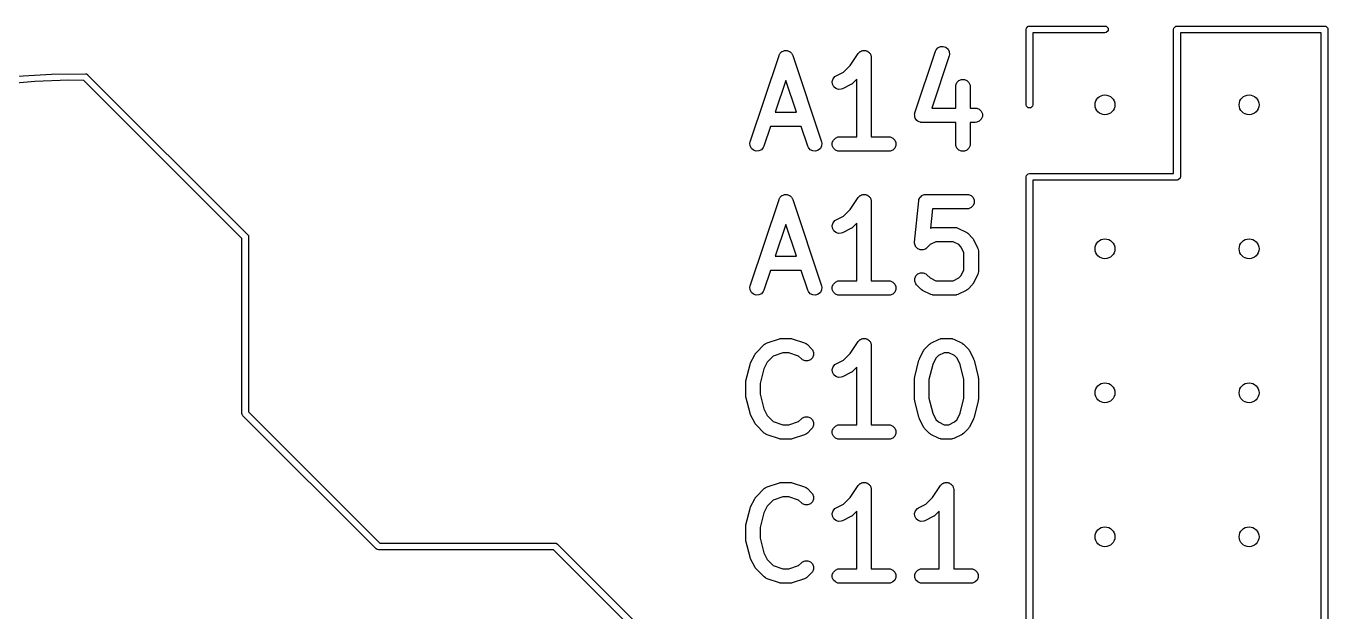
# Model space of a CAD drawing. Extents: x 0.05 to 1.97, y 0.05 to 3.57.
# Drawn here: x 1.001 to 1.905, y 2.098 to 2.505 of the extents above; entities that cross this region are included whole.
import ezdxf

# ---------------------------------------------------------------- set-up
doc = ezdxf.new("R2010")
doc.units = 0
doc.header["$MEASUREMENT"] = 0
doc.layers.add('BLACK', color=7, linetype='CONTINUOUS')

msp = doc.modelspace()

# ---------------------------------------------------------------- linework, layer by layer
at = {"layer": 'BLACK', "linetype": 'CONTINUOUS'}
for p, q in [((1.69508, 2.50236), (1.69526, 2.50327)), ((1.69508, 2.45), (1.69508, 2.50236)), ((1.69526, 2.50327), (1.69654, 2.50454)), ((1.69654, 2.50454), (1.69744, 2.50472)), ((1.69744, 2.50472), (1.7498, 2.50472)), ((1.7498, 2.50472), (1.75071, 2.50454)), ((1.75071, 2.50454), (1.75199, 2.50327)), ((1.75199, 2.50327), (1.75199, 2.50146)), ((1.79744, 2.50236), (1.79762, 2.50327)), ((1.79744, 2.40236), (1.79744, 2.50236)), ((1.79762, 2.50327), (1.7989, 2.50454)), ((1.7989, 2.50454), (1.7998, 2.50472)), ((1.7998, 2.50472), (1.90217, 2.50472)), ((1.90217, 2.50472), (1.90307, 2.50454)), ((1.90307, 2.50454), (1.90435, 2.50327)), ((1.90435, 2.50327), (1.90453, 2.50236)), ((1.90453, 2.50236), (1.90453, 0.89764)), ((1.7498, 2.5), (1.6998, 2.5)), ((1.6998, 2.5), (1.6998, 2.45)), ((1.75071, 2.50018), (1.7498, 2.5)), ((1.75199, 2.50146), (1.75071, 2.50018)), ((1.80217, 2.5), (1.80217, 2.4)), ((1.8998, 2.5), (1.80217, 2.5)), ((1.8998, 0.9), (1.8998, 2.5)), ((1.50368, 2.42434), (1.52368, 2.48434)), ((1.52368, 2.48434), (1.52408, 2.48524)), ((1.52408, 2.48524), (1.52431, 2.48551)), ((1.52431, 2.48551), (1.52447, 2.48583)), ((1.52447, 2.48583), (1.52494, 2.48624)), ((1.52494, 2.48624), (1.52536, 2.48671)), ((1.52536, 2.48671), (1.52567, 2.48687)), ((1.52567, 2.48687), (1.52594, 2.48711)), ((1.52594, 2.48711), (1.52654, 2.48731)), ((1.52654, 2.48731), (1.5271, 2.48759)), ((1.5271, 2.48759), (1.52746, 2.48761)), ((1.52746, 2.48761), (1.5278, 2.48772)), ((1.5278, 2.48772), (1.52842, 2.48768)), ((1.52842, 2.48768), (1.52905, 2.48772)), ((1.52905, 2.48772), (1.52939, 2.48761)), ((1.52939, 2.48761), (1.52974, 2.48759)), ((1.52974, 2.48759), (1.5303, 2.48731)), ((1.5303, 2.48731), (1.5309, 2.48711)), ((1.5309, 2.48711), (1.53117, 2.48687)), ((1.53117, 2.48687), (1.53149, 2.48671)), ((1.53149, 2.48671), (1.5319, 2.48624)), ((1.5319, 2.48624), (1.53237, 2.48583)), ((1.53237, 2.48583), (1.53253, 2.48551)), ((1.53253, 2.48551), (1.53276, 2.48524)), ((1.53276, 2.48524), (1.53316, 2.48434)), ((1.53316, 2.48434), (1.55316, 2.42434)), ((1.57311, 2.47738), (1.57855, 2.48554)), ((1.57855, 2.48554), (1.57917, 2.48629)), ((1.57855, 2.48554), (1.57855, 2.48554)), ((1.57855, 2.48554), (1.57855, 2.48554)), ((1.57855, 2.48554), (1.57855, 2.48554)), ((1.57917, 2.48629), (1.57958, 2.48657)), ((1.57958, 2.48657), (1.57993, 2.48692)), ((1.57993, 2.48692), (1.58038, 2.48711)), ((1.58038, 2.48711), (1.58079, 2.48738)), ((1.58079, 2.48738), (1.58127, 2.48748)), ((1.58127, 2.48748), (1.58173, 2.48767)), ((1.58173, 2.48767), (1.58222, 2.48767)), ((1.58222, 2.48767), (1.5827, 2.48776)), ((1.5827, 2.48776), (1.58319, 2.48767)), ((1.58319, 2.48767), (1.58368, 2.48767)), ((1.58368, 2.48767), (1.58413, 2.48748)), ((1.58413, 2.48748), (1.58462, 2.48738)), ((1.58462, 2.48738), (1.58503, 2.48711)), ((1.58503, 2.48711), (1.58548, 2.48692)), ((1.58548, 2.48692), (1.58583, 2.48657)), ((1.58583, 2.48657), (1.58624, 2.4863)), ((1.58624, 2.4863), (1.58651, 2.48589)), ((1.58651, 2.48589), (1.58686, 2.48554)), ((1.58686, 2.48554), (1.58705, 2.48509)), ((1.58705, 2.48509), (1.58732, 2.48468)), ((1.58732, 2.48468), (1.58742, 2.4842)), ((1.58742, 2.4842), (1.58761, 2.48374)), ((1.61796, 2.44434), (1.63225, 2.4872)), ((1.64174, 2.48404), (1.62964, 2.44776)), ((1.63225, 2.4872), (1.63265, 2.4881)), ((1.63265, 2.4881), (1.63393, 2.48957)), ((1.63393, 2.48957), (1.63567, 2.49044)), ((1.63567, 2.49044), (1.63762, 2.49058)), ((1.63762, 2.49058), (1.63947, 2.48996)), ((1.63947, 2.48996), (1.64094, 2.48869)), ((1.64094, 2.48869), (1.64181, 2.48694)), ((1.64195, 2.48499), (1.64174, 2.48404)), ((1.64181, 2.48694), (1.64195, 2.48499)), ((1.56832, 2.47259), (1.57311, 2.47738)), ((1.58761, 2.48374), (1.58771, 2.48277)), ((1.58771, 2.48277), (1.58771, 2.48277)), ((1.58771, 2.48277), (1.58771, 2.48277)), ((1.58771, 2.48277), (1.58771, 2.48276)), ((1.58771, 2.48276), (1.58771, 2.42776)), ((1.00729, 2.46621), (0.98398, 2.46413)), ((0.99522, 2.46988), (1.01881, 2.47136)), ((1.03068, 2.46706), (1.00729, 2.46621)), ((1.01881, 2.47136), (1.04246, 2.47159)), ((1.04132, 2.46688), (1.03068, 2.46706)), ((1.15095, 2.35725), (1.04132, 2.46688)), ((1.04246, 2.47159), (1.04246, 2.47159)), ((1.04246, 2.47159), (1.04297, 2.47142)), ((1.04297, 2.47142), (1.04322, 2.47142)), ((1.04322, 2.47142), (1.04348, 2.47124)), ((1.04348, 2.47124), (1.04384, 2.47112)), ((1.04384, 2.47112), (1.04399, 2.47089)), ((1.04399, 2.47089), (1.15499, 2.3599)), ((1.52842, 2.46695), (1.52107, 2.44491)), ((1.53577, 2.44491), (1.52842, 2.46695)), ((1.5606, 2.46625), (1.56122, 2.4681)), ((1.56074, 2.4643), (1.5606, 2.46625)), ((1.56122, 2.4681), (1.5625, 2.46957)), ((1.5625, 2.46957), (1.56333, 2.47009)), ((1.56333, 2.47009), (1.56832, 2.47259)), ((1.57771, 2.46783), (1.57481, 2.46494)), ((1.57771, 2.42776), (1.57771, 2.46783)), ((1.64712, 2.46554), (1.6485, 2.46692)), ((1.6485, 2.46692), (1.6503, 2.46767)), ((1.6503, 2.46767), (1.65225, 2.46767)), ((1.65225, 2.46767), (1.65406, 2.46692)), ((1.65406, 2.46692), (1.65544, 2.46554)), ((1.56161, 2.46255), (1.56074, 2.4643)), ((1.56309, 2.46128), (1.56161, 2.46255)), ((1.56494, 2.46066), (1.56309, 2.46128)), ((1.56688, 2.4608), (1.56494, 2.46066)), ((1.5678, 2.46115), (1.56688, 2.4608)), ((1.57351, 2.46401), (1.5678, 2.46115)), ((1.57393, 2.46427), (1.57351, 2.46401)), ((1.57406, 2.46432), (1.57393, 2.46427)), ((1.57419, 2.46443), (1.57406, 2.46432)), ((1.57434, 2.46453), (1.57419, 2.46443)), ((1.57443, 2.46463), (1.57434, 2.46453)), ((1.57481, 2.46494), (1.57443, 2.46463)), ((1.64628, 2.46276), (1.64637, 2.46374)), ((1.64628, 2.44776), (1.64628, 2.46276)), ((1.64637, 2.46374), (1.64712, 2.46554)), ((1.65544, 2.46554), (1.65618, 2.46374)), ((1.65618, 2.46374), (1.65628, 2.46276)), ((1.65628, 2.46276), (1.65628, 2.44776)), ((1.69526, 2.4491), (1.69508, 2.45)), ((1.69654, 2.44782), (1.69526, 2.4491)), ((1.69962, 2.4491), (1.69834, 2.44782)), ((1.6998, 2.45), (1.69962, 2.4491)), ((1.52107, 2.44491), (1.53577, 2.44491)), ((1.61775, 2.44339), (1.6178, 2.44364)), ((1.6178, 2.44259), (1.61775, 2.44339)), ((1.6178, 2.44374), (1.61785, 2.44386)), ((1.6178, 2.44364), (1.6178, 2.44374)), ((1.6178, 2.44179), (1.6178, 2.44259)), ((1.61787, 2.44162), (1.6178, 2.44179)), ((1.61785, 2.44386), (1.61796, 2.44434)), ((1.61788, 2.44144), (1.61787, 2.44162)), ((1.61824, 2.44073), (1.61788, 2.44144)), ((1.61855, 2.43999), (1.61824, 2.44073)), ((1.61868, 2.43986), (1.61855, 2.43999)), ((1.61876, 2.4397), (1.61868, 2.43986)), ((1.61936, 2.43917), (1.61876, 2.4397)), ((1.61993, 2.43861), (1.61936, 2.43917)), ((1.62964, 2.44776), (1.64628, 2.44776)), ((1.65628, 2.44776), (1.65985, 2.44776)), ((1.65985, 2.44776), (1.66083, 2.44767)), ((1.66083, 2.44767), (1.66263, 2.44692)), ((1.66263, 2.44692), (1.66401, 2.44554)), ((1.66401, 2.43999), (1.66263, 2.43861)), ((1.66401, 2.44554), (1.66475, 2.44374)), ((1.66475, 2.44179), (1.66401, 2.43999)), ((1.66475, 2.44374), (1.66475, 2.44179)), ((1.69834, 2.44782), (1.69654, 2.44782)), ((1.51774, 2.43491), (1.51316, 2.42118)), ((1.5391, 2.43491), (1.51774, 2.43491)), ((1.54368, 2.42118), (1.5391, 2.43491)), ((1.62009, 2.43854), (1.61993, 2.43861)), ((1.62023, 2.43842), (1.62009, 2.43854)), ((1.62099, 2.43817), (1.62023, 2.43842)), ((1.62173, 2.43786), (1.62099, 2.43817)), ((1.62199, 2.43783), (1.62173, 2.43786)), ((1.62208, 2.4378), (1.62199, 2.43783)), ((1.62221, 2.43781), (1.62208, 2.4378)), ((1.62271, 2.43776), (1.62221, 2.43781)), ((1.64628, 2.43776), (1.62271, 2.43776)), ((1.64628, 2.42276), (1.64628, 2.43776)), ((1.65985, 2.43776), (1.65628, 2.43776)), ((1.65628, 2.43776), (1.65628, 2.42276)), ((1.66083, 2.43786), (1.65985, 2.43776)), ((1.66263, 2.43861), (1.66083, 2.43786)), ((1.50346, 2.42339), (1.50368, 2.42434)), ((1.5036, 2.42144), (1.50346, 2.42339)), ((1.50447, 2.4197), (1.5036, 2.42144)), ((1.51316, 2.42118), (1.51276, 2.42029)), ((1.54408, 2.42029), (1.54368, 2.42118)), ((1.55324, 2.42144), (1.55237, 2.4197)), ((1.55316, 2.42434), (1.55338, 2.42339)), ((1.55338, 2.42339), (1.55324, 2.42144)), ((1.56066, 2.42374), (1.56141, 2.42554)), ((1.56066, 2.42179), (1.56066, 2.42374)), ((1.56141, 2.41999), (1.56066, 2.42179)), ((1.56141, 2.42554), (1.56279, 2.42692)), ((1.56279, 2.42692), (1.56459, 2.42767)), ((1.56459, 2.42767), (1.56556, 2.42776)), ((1.56556, 2.42776), (1.57771, 2.42776)), ((1.58771, 2.42776), (1.59985, 2.42776)), ((1.59985, 2.42776), (1.60082, 2.42767)), ((1.60082, 2.42767), (1.60263, 2.42692)), ((1.60263, 2.42692), (1.60401, 2.42554)), ((1.60401, 2.42554), (1.60475, 2.42374)), ((1.60475, 2.42179), (1.60401, 2.41999)), ((1.60475, 2.42374), (1.60475, 2.42179)), ((1.64637, 2.42179), (1.64628, 2.42276)), ((1.64712, 2.41999), (1.64637, 2.42179)), ((1.65618, 2.42179), (1.65544, 2.41999)), ((1.65628, 2.42276), (1.65618, 2.42179)), ((1.50594, 2.41842), (1.50447, 2.4197)), ((1.5078, 2.4178), (1.50594, 2.41842)), ((1.50974, 2.41794), (1.5078, 2.4178)), ((1.51149, 2.41881), (1.50974, 2.41794)), ((1.51276, 2.42029), (1.51149, 2.41881)), ((1.54536, 2.41881), (1.54408, 2.42029)), ((1.5471, 2.41794), (1.54536, 2.41881)), ((1.54905, 2.4178), (1.5471, 2.41794)), ((1.5509, 2.41842), (1.54905, 2.4178)), ((1.55237, 2.4197), (1.5509, 2.41842)), ((1.56279, 2.41861), (1.56141, 2.41999)), ((1.56459, 2.41786), (1.56279, 2.41861)), ((1.56556, 2.41776), (1.56459, 2.41786)), ((1.59985, 2.41776), (1.56556, 2.41776)), ((1.60082, 2.41786), (1.59985, 2.41776)), ((1.60263, 2.41861), (1.60082, 2.41786)), ((1.60401, 2.41999), (1.60263, 2.41861)), ((1.6485, 2.41861), (1.64712, 2.41999)), ((1.6503, 2.41786), (1.6485, 2.41861)), ((1.65225, 2.41786), (1.6503, 2.41786)), ((1.65406, 2.41861), (1.65225, 2.41786)), ((1.65544, 2.41999), (1.65406, 2.41861)), ((1.69508, 2.4), (1.69526, 2.4009)), ((1.69508, 0.89764), (1.69508, 2.4)), ((1.69526, 2.4009), (1.69654, 2.40218)), ((1.69654, 2.40218), (1.69744, 2.40236)), ((1.69744, 2.40236), (1.79744, 2.40236)), ((1.7998, 2.39764), (1.6998, 2.39764)), ((1.6998, 2.39764), (1.6998, 0.9)), ((1.80071, 2.39782), (1.7998, 2.39764)), ((1.80199, 2.3991), (1.80071, 2.39782)), ((1.80217, 2.4), (1.80199, 2.3991)), ((1.52368, 2.38434), (1.52408, 2.38524)), ((1.52408, 2.38524), (1.52431, 2.38551)), ((1.52431, 2.38551), (1.52447, 2.38583)), ((1.52447, 2.38583), (1.52494, 2.38624)), ((1.52494, 2.38624), (1.52536, 2.38671)), ((1.52536, 2.38671), (1.52567, 2.38687)), ((1.52567, 2.38687), (1.52594, 2.38711)), ((1.52594, 2.38711), (1.52654, 2.38731)), ((1.52654, 2.38731), (1.5271, 2.38759)), ((1.5271, 2.38759), (1.52746, 2.38761)), ((1.52746, 2.38761), (1.5278, 2.38772)), ((1.5278, 2.38772), (1.52842, 2.38768)), ((1.52842, 2.38768), (1.52905, 2.38772)), ((1.52905, 2.38772), (1.52939, 2.38761)), ((1.52939, 2.38761), (1.52974, 2.38759)), ((1.52974, 2.38759), (1.5303, 2.38731)), ((1.5303, 2.38731), (1.5309, 2.38711)), ((1.5309, 2.38711), (1.53117, 2.38687)), ((1.53117, 2.38687), (1.53149, 2.38671)), ((1.53149, 2.38671), (1.5319, 2.38624)), ((1.5319, 2.38624), (1.53237, 2.38583)), ((1.53237, 2.38583), (1.53253, 2.38551)), ((1.53253, 2.38551), (1.53276, 2.38524)), ((1.53276, 2.38524), (1.53316, 2.38434)), ((1.57311, 2.37738), (1.57855, 2.38554)), ((1.57855, 2.38554), (1.57917, 2.38629)), ((1.57855, 2.38554), (1.57855, 2.38554)), ((1.57855, 2.38554), (1.57855, 2.38554)), ((1.57855, 2.38554), (1.57855, 2.38554)), ((1.57917, 2.38629), (1.57958, 2.38657)), ((1.57958, 2.38657), (1.57993, 2.38692)), ((1.57993, 2.38692), (1.58038, 2.38711)), ((1.58038, 2.38711), (1.58079, 2.38738)), ((1.58079, 2.38738), (1.58127, 2.38748)), ((1.58127, 2.38748), (1.58173, 2.38767)), ((1.58173, 2.38767), (1.58222, 2.38767)), ((1.58222, 2.38767), (1.5827, 2.38776)), ((1.5827, 2.38776), (1.58319, 2.38767)), ((1.58319, 2.38767), (1.58368, 2.38767)), ((1.58368, 2.38767), (1.58413, 2.38748)), ((1.58413, 2.38748), (1.58462, 2.38738)), ((1.58462, 2.38738), (1.58503, 2.38711)), ((1.58503, 2.38711), (1.58548, 2.38692)), ((1.58548, 2.38692), (1.58583, 2.38657)), ((1.58583, 2.38657), (1.58624, 2.3863)), ((1.58624, 2.3863), (1.58651, 2.38589)), ((1.58651, 2.38589), (1.58686, 2.38554)), ((1.58686, 2.38554), (1.58705, 2.38509)), ((1.58705, 2.38509), (1.58732, 2.38468)), ((1.58732, 2.38468), (1.58742, 2.3842)), ((1.62078, 2.38422), (1.62113, 2.38487)), ((1.62113, 2.38487), (1.62141, 2.38554)), ((1.62141, 2.38554), (1.62158, 2.38572)), ((1.62158, 2.38572), (1.6217, 2.38594)), ((1.6217, 2.38594), (1.62227, 2.3864)), ((1.62227, 2.3864), (1.62279, 2.38692)), ((1.62279, 2.38692), (1.62302, 2.38702)), ((1.62302, 2.38702), (1.62321, 2.38718)), ((1.62321, 2.38718), (1.62391, 2.38739)), ((1.62391, 2.38739), (1.62459, 2.38767)), ((1.62459, 2.38767), (1.62496, 2.3877)), ((1.62496, 2.3877), (1.62508, 2.38774)), ((1.62508, 2.38774), (1.6252, 2.38773)), ((1.6252, 2.38773), (1.62556, 2.38776)), ((1.62556, 2.38776), (1.65414, 2.38776)), ((1.65414, 2.38776), (1.65511, 2.38767)), ((1.65511, 2.38767), (1.65691, 2.38692)), ((1.65691, 2.38692), (1.65829, 2.38554)), ((1.65829, 2.38554), (1.65904, 2.38374)), ((1.50368, 2.32434), (1.52368, 2.38434)), ((1.53316, 2.38434), (1.55316, 2.32434)), ((1.56832, 2.37259), (1.57311, 2.37738)), ((1.58742, 2.3842), (1.58761, 2.38374)), ((1.58761, 2.38374), (1.58771, 2.38277)), ((1.58771, 2.38277), (1.58771, 2.38277)), ((1.58771, 2.38277), (1.58771, 2.38277)), ((1.58771, 2.38277), (1.58771, 2.38276)), ((1.58771, 2.38276), (1.58771, 2.32776)), ((1.61773, 2.35469), (1.62059, 2.38326)), ((1.62059, 2.38326), (1.62066, 2.38362)), ((1.62066, 2.38374), (1.62071, 2.38385)), ((1.62066, 2.38362), (1.62066, 2.38374)), ((1.62071, 2.38385), (1.62078, 2.38422)), ((1.63009, 2.37776), (1.62873, 2.36422)), ((1.65414, 2.37776), (1.63009, 2.37776)), ((1.65511, 2.37786), (1.65414, 2.37776)), ((1.65691, 2.37861), (1.65511, 2.37786)), ((1.65829, 2.37999), (1.65691, 2.37861)), ((1.65904, 2.38179), (1.65829, 2.37999)), ((1.65904, 2.38374), (1.65904, 2.38179)), ((1.52842, 2.36695), (1.52107, 2.34491)), ((1.53577, 2.34491), (1.52842, 2.36695)), ((1.5606, 2.36625), (1.56122, 2.3681)), ((1.56122, 2.3681), (1.5625, 2.36957)), ((1.5625, 2.36957), (1.56333, 2.37009)), ((1.56333, 2.37009), (1.56832, 2.37259)), ((1.57771, 2.36783), (1.57481, 2.36494)), ((1.57771, 2.32776), (1.57771, 2.36783)), ((1.15499, 2.3599), (1.1555, 2.35913)), ((1.1555, 2.35913), (1.15568, 2.35823)), ((1.15568, 2.35823), (1.15568, 2.23672)), ((1.56074, 2.3643), (1.5606, 2.36625)), ((1.56161, 2.36255), (1.56074, 2.3643)), ((1.56309, 2.36128), (1.56161, 2.36255)), ((1.56494, 2.36066), (1.56309, 2.36128)), ((1.56688, 2.3608), (1.56494, 2.36066)), ((1.5678, 2.36115), (1.56688, 2.3608)), ((1.57351, 2.36401), (1.5678, 2.36115)), ((1.57393, 2.36427), (1.57351, 2.36401)), ((1.57406, 2.36432), (1.57393, 2.36427)), ((1.57419, 2.36443), (1.57406, 2.36432)), ((1.57434, 2.36453), (1.57419, 2.36443)), ((1.57443, 2.36463), (1.57434, 2.36453)), ((1.57481, 2.36494), (1.57443, 2.36463)), ((1.62873, 2.36422), (1.62904, 2.36438)), ((1.62904, 2.36438), (1.62996, 2.36473)), ((1.62996, 2.36473), (1.63014, 2.36474)), ((1.63014, 2.36474), (1.6303, 2.36481)), ((1.6303, 2.36481), (1.63128, 2.36491)), ((1.63128, 2.36491), (1.64556, 2.36491)), ((1.64556, 2.36491), (1.64654, 2.36481)), ((1.64654, 2.36481), (1.64671, 2.36474)), ((1.64671, 2.36474), (1.64688, 2.36473)), ((1.64688, 2.36473), (1.6478, 2.36438)), ((1.6478, 2.36438), (1.65351, 2.36152)), ((1.65351, 2.36152), (1.65393, 2.36126)), ((1.65393, 2.36126), (1.65406, 2.36121)), ((1.65406, 2.36121), (1.65419, 2.36109)), ((1.65419, 2.36109), (1.65434, 2.361)), ((1.65434, 2.361), (1.65443, 2.3609)), ((1.65443, 2.3609), (1.65481, 2.36058)), ((1.65481, 2.36058), (1.65767, 2.35773)), ((1.65767, 2.35773), (1.65799, 2.35734)), ((1.15095, 2.23574), (1.15095, 2.35725)), ((1.61773, 2.35371), (1.61773, 2.35469)), ((1.6178, 2.35347), (1.61773, 2.35371)), ((1.6178, 2.35322), (1.6178, 2.35347)), ((1.61808, 2.35254), (1.6178, 2.35322)), ((1.61829, 2.35184), (1.61808, 2.35254)), ((1.61845, 2.35165), (1.61829, 2.35184)), ((1.61855, 2.35141), (1.61845, 2.35165)), ((1.61907, 2.3509), (1.61855, 2.35141)), ((1.61953, 2.35033), (1.61907, 2.3509)), ((1.61975, 2.35021), (1.61953, 2.35033)), ((1.61993, 2.35003), (1.61975, 2.35021)), ((1.6206, 2.34975), (1.61993, 2.35003)), ((1.62125, 2.34941), (1.6206, 2.34975)), ((1.6215, 2.34938), (1.62125, 2.34941)), ((1.62173, 2.34929), (1.6215, 2.34938)), ((1.62246, 2.34929), (1.62173, 2.34929)), ((1.62319, 2.34921), (1.62246, 2.34929)), ((1.62343, 2.34929), (1.62319, 2.34921)), ((1.62368, 2.34929), (1.62343, 2.34929)), ((1.62436, 2.34957), (1.62368, 2.34929)), ((1.62506, 2.34978), (1.62436, 2.34957)), ((1.62525, 2.34994), (1.62506, 2.34978)), ((1.62548, 2.35003), (1.62525, 2.34994)), ((1.62624, 2.35066), (1.62548, 2.35003)), ((1.62853, 2.35294), (1.62624, 2.35066)), ((1.63246, 2.35491), (1.62853, 2.35294)), ((1.64438, 2.35491), (1.63246, 2.35491)), ((1.64832, 2.35294), (1.64438, 2.35491)), ((1.65003, 2.35123), (1.64832, 2.35294)), ((1.65199, 2.3473), (1.65003, 2.35123)), ((1.65799, 2.35734), (1.65809, 2.35726)), ((1.65809, 2.35726), (1.65818, 2.35711)), ((1.65818, 2.35711), (1.65829, 2.35697)), ((1.65829, 2.35697), (1.65834, 2.35685)), ((1.65834, 2.35685), (1.65861, 2.35643)), ((1.65861, 2.35643), (1.66146, 2.35071)), ((1.66146, 2.35071), (1.66181, 2.3498)), ((1.66181, 2.3498), (1.66183, 2.34962)), ((1.66183, 2.34962), (1.6619, 2.34945)), ((1.6619, 2.34945), (1.66199, 2.34848)), ((1.52107, 2.34491), (1.53577, 2.34491)), ((1.65199, 2.33537), (1.65199, 2.3473)), ((1.66199, 2.34848), (1.66199, 2.33419)), ((1.51774, 2.33491), (1.51316, 2.32118)), ((1.5391, 2.33491), (1.51774, 2.33491)), ((1.54368, 2.32118), (1.5391, 2.33491)), ((1.6178, 2.32945), (1.61855, 2.33126)), ((1.61855, 2.33126), (1.61993, 2.33263)), ((1.61993, 2.33263), (1.62173, 2.33338)), ((1.62173, 2.33338), (1.62368, 2.33338)), ((1.62368, 2.33338), (1.62548, 2.33263)), ((1.62548, 2.33263), (1.62624, 2.33201)), ((1.62624, 2.33201), (1.62853, 2.32973)), ((1.64832, 2.32973), (1.65003, 2.33144)), ((1.65003, 2.33144), (1.65199, 2.33537)), ((1.66146, 2.33196), (1.65861, 2.32624)), ((1.66181, 2.33287), (1.66146, 2.33196)), ((1.66183, 2.33305), (1.66181, 2.33287)), ((1.6619, 2.33322), (1.66183, 2.33305)), ((1.66199, 2.33419), (1.6619, 2.33322)), ((1.50346, 2.32339), (1.50368, 2.32434)), ((1.5036, 2.32144), (1.50346, 2.32339)), ((1.50447, 2.3197), (1.5036, 2.32144)), ((1.55324, 2.32144), (1.55237, 2.3197)), ((1.55316, 2.32434), (1.55338, 2.32339)), ((1.55338, 2.32339), (1.55324, 2.32144)), ((1.56066, 2.32374), (1.56141, 2.32554)), ((1.56066, 2.32179), (1.56066, 2.32374)), ((1.56141, 2.31999), (1.56066, 2.32179)), ((1.56141, 2.32554), (1.56279, 2.32692)), ((1.56279, 2.32692), (1.56459, 2.32767)), ((1.56459, 2.32767), (1.56556, 2.32776)), ((1.56556, 2.32776), (1.57771, 2.32776)), ((1.58771, 2.32776), (1.59985, 2.32776)), ((1.59985, 2.32776), (1.60082, 2.32767)), ((1.60082, 2.32767), (1.60263, 2.32692)), ((1.60263, 2.32692), (1.60401, 2.32554)), ((1.60401, 2.32554), (1.60475, 2.32374)), ((1.60475, 2.32179), (1.60401, 2.31999)), ((1.60475, 2.32374), (1.60475, 2.32179)), ((1.6178, 2.3275), (1.6178, 2.32945)), ((1.61855, 2.3257), (1.6178, 2.3275)), ((1.61917, 2.32494), (1.61855, 2.3257)), ((1.62203, 2.32208), (1.61917, 2.32494)), ((1.62241, 2.32177), (1.62203, 2.32208)), ((1.6225, 2.32167), (1.62241, 2.32177)), ((1.62265, 2.32158), (1.6225, 2.32167)), ((1.62279, 2.32146), (1.62265, 2.32158)), ((1.62291, 2.32141), (1.62279, 2.32146)), ((1.62853, 2.32973), (1.63246, 2.32776)), ((1.63246, 2.32776), (1.64438, 2.32776)), ((1.64438, 2.32776), (1.64832, 2.32973)), ((1.65406, 2.32146), (1.65393, 2.32141)), ((1.65419, 2.32158), (1.65406, 2.32146)), ((1.65434, 2.32167), (1.65419, 2.32158)), ((1.65443, 2.32177), (1.65434, 2.32167)), ((1.65481, 2.32208), (1.65443, 2.32177)), ((1.65767, 2.32494), (1.65481, 2.32208)), ((1.65799, 2.32533), (1.65767, 2.32494)), ((1.65809, 2.32541), (1.65799, 2.32533)), ((1.65818, 2.32556), (1.65809, 2.32541)), ((1.65829, 2.3257), (1.65818, 2.32556)), ((1.65834, 2.32582), (1.65829, 2.3257)), ((1.65861, 2.32624), (1.65834, 2.32582)), ((1.50594, 2.31842), (1.50447, 2.3197)), ((1.5078, 2.3178), (1.50594, 2.31842)), ((1.50974, 2.31794), (1.5078, 2.3178)), ((1.51149, 2.31881), (1.50974, 2.31794)), ((1.51276, 2.32029), (1.51149, 2.31881)), ((1.51316, 2.32118), (1.51276, 2.32029)), ((1.54408, 2.32029), (1.54368, 2.32118)), ((1.54536, 2.31881), (1.54408, 2.32029)), ((1.5471, 2.31794), (1.54536, 2.31881)), ((1.54905, 2.3178), (1.5471, 2.31794)), ((1.5509, 2.31842), (1.54905, 2.3178)), ((1.55237, 2.3197), (1.5509, 2.31842)), ((1.56279, 2.31861), (1.56141, 2.31999)), ((1.56459, 2.31786), (1.56279, 2.31861)), ((1.56556, 2.31776), (1.56459, 2.31786)), ((1.59985, 2.31776), (1.56556, 2.31776)), ((1.60082, 2.31786), (1.59985, 2.31776)), ((1.60263, 2.31861), (1.60082, 2.31786)), ((1.60401, 2.31999), (1.60263, 2.31861)), ((1.62333, 2.32115), (1.62291, 2.32141)), ((1.62904, 2.31829), (1.62333, 2.32115)), ((1.62996, 2.31794), (1.62904, 2.31829)), ((1.63014, 2.31793), (1.62996, 2.31794)), ((1.6303, 2.31786), (1.63014, 2.31793)), ((1.63128, 2.31776), (1.6303, 2.31786)), ((1.64556, 2.31776), (1.63128, 2.31776)), ((1.64654, 2.31786), (1.64556, 2.31776)), ((1.64671, 2.31793), (1.64654, 2.31786)), ((1.64688, 2.31794), (1.64671, 2.31793)), ((1.6478, 2.31829), (1.64688, 2.31794)), ((1.65351, 2.32115), (1.6478, 2.31829)), ((1.65393, 2.32141), (1.65351, 2.32115)), ((1.51541, 2.28465), (1.52398, 2.28751)), ((1.52398, 2.28751), (1.52447, 2.28762)), ((1.52447, 2.28762), (1.52459, 2.28767)), ((1.52459, 2.28767), (1.52477, 2.28768)), ((1.52477, 2.28768), (1.52494, 2.28772)), ((1.52494, 2.28772), (1.52507, 2.28771)), ((1.52507, 2.28771), (1.52556, 2.28776)), ((1.52556, 2.28776), (1.53128, 2.28776)), ((1.53128, 2.28776), (1.53177, 2.28771)), ((1.53177, 2.28771), (1.5319, 2.28772)), ((1.5319, 2.28772), (1.53208, 2.28768)), ((1.53208, 2.28768), (1.53225, 2.28767)), ((1.53225, 2.28767), (1.53238, 2.28762)), ((1.53238, 2.28762), (1.53286, 2.28751)), ((1.53286, 2.28751), (1.54143, 2.28465)), ((1.57311, 2.27738), (1.57855, 2.28554)), ((1.57855, 2.28554), (1.57917, 2.28629)), ((1.57855, 2.28554), (1.57855, 2.28554)), ((1.57855, 2.28554), (1.57855, 2.28554)), ((1.57855, 2.28554), (1.57855, 2.28554)), ((1.57917, 2.28629), (1.57958, 2.28657)), ((1.57958, 2.28657), (1.57993, 2.28692)), ((1.57993, 2.28692), (1.58038, 2.28711)), ((1.58038, 2.28711), (1.58079, 2.28738)), ((1.58079, 2.28738), (1.58127, 2.28748)), ((1.58127, 2.28748), (1.58173, 2.28767)), ((1.58173, 2.28767), (1.58222, 2.28767)), ((1.58222, 2.28767), (1.5827, 2.28776)), ((1.5827, 2.28776), (1.58319, 2.28767)), ((1.58319, 2.28767), (1.58368, 2.28767)), ((1.58368, 2.28767), (1.58413, 2.28748)), ((1.58413, 2.28748), (1.58462, 2.28738)), ((1.58462, 2.28738), (1.58503, 2.28711)), ((1.58503, 2.28711), (1.58548, 2.28692)), ((1.58548, 2.28692), (1.58583, 2.28657)), ((1.58583, 2.28657), (1.58624, 2.2863)), ((1.58624, 2.2863), (1.58651, 2.28589)), ((1.58651, 2.28589), (1.58686, 2.28554)), ((1.58686, 2.28554), (1.58705, 2.28509)), ((1.62904, 2.28438), (1.63476, 2.28723)), ((1.63476, 2.28723), (1.63567, 2.28759)), ((1.63567, 2.28759), (1.63585, 2.2876)), ((1.63585, 2.2876), (1.63602, 2.28767)), ((1.63602, 2.28767), (1.63699, 2.28776)), ((1.63699, 2.28776), (1.64271, 2.28776)), ((1.64271, 2.28776), (1.64368, 2.28767)), ((1.64368, 2.28767), (1.64385, 2.2876)), ((1.64385, 2.2876), (1.64403, 2.28759)), ((1.64403, 2.28759), (1.64494, 2.28723)), ((1.64494, 2.28723), (1.65066, 2.28438)), ((1.50395, 2.27071), (1.50681, 2.27643)), ((1.50681, 2.27643), (1.50707, 2.27685)), ((1.50707, 2.27685), (1.50712, 2.27697)), ((1.50712, 2.27697), (1.50723, 2.27711)), ((1.50723, 2.27711), (1.50733, 2.27726)), ((1.50733, 2.27726), (1.50743, 2.27734)), ((1.50743, 2.27734), (1.50774, 2.27773)), ((1.50774, 2.27773), (1.51346, 2.28344)), ((1.51346, 2.28344), (1.51421, 2.28406)), ((1.51421, 2.28406), (1.51438, 2.28413)), ((1.51438, 2.28413), (1.51452, 2.28425)), ((1.51452, 2.28425), (1.51541, 2.28465)), ((1.52638, 2.27776), (1.51969, 2.27554)), ((1.53047, 2.27776), (1.52638, 2.27776)), ((1.53715, 2.27554), (1.53047, 2.27776)), ((1.54143, 2.28465), (1.54233, 2.28425)), ((1.54233, 2.28425), (1.54246, 2.28413)), ((1.54246, 2.28413), (1.54263, 2.28406)), ((1.54263, 2.28406), (1.54339, 2.28344)), ((1.54339, 2.28344), (1.54624, 2.28058)), ((1.54624, 2.28058), (1.54686, 2.27983)), ((1.54686, 2.27983), (1.54761, 2.27802)), ((1.54761, 2.27802), (1.54761, 2.27607)), ((1.56832, 2.27259), (1.57311, 2.27738)), ((1.58705, 2.28509), (1.58732, 2.28468)), ((1.58732, 2.28468), (1.58742, 2.2842)), ((1.58742, 2.2842), (1.58761, 2.28374)), ((1.58761, 2.28374), (1.58771, 2.28277)), ((1.58771, 2.28277), (1.58771, 2.28277)), ((1.58771, 2.28277), (1.58771, 2.28277)), ((1.58771, 2.28277), (1.58771, 2.28276)), ((1.58771, 2.28276), (1.58771, 2.22776)), ((1.62109, 2.27357), (1.62395, 2.27928)), ((1.62395, 2.27928), (1.62421, 2.2797)), ((1.62421, 2.2797), (1.62426, 2.27983)), ((1.62426, 2.27983), (1.62438, 2.27996)), ((1.62438, 2.27996), (1.62447, 2.28011)), ((1.62447, 2.28011), (1.62457, 2.2802)), ((1.62457, 2.2802), (1.62489, 2.28058)), ((1.62489, 2.28058), (1.62774, 2.28344)), ((1.62774, 2.28344), (1.62813, 2.28376)), ((1.62813, 2.28376), (1.62821, 2.28386)), ((1.62821, 2.28386), (1.62836, 2.28395)), ((1.62836, 2.28395), (1.6285, 2.28406)), ((1.6285, 2.28406), (1.62862, 2.28411)), ((1.62862, 2.28411), (1.62904, 2.28438)), ((1.63817, 2.27776), (1.63424, 2.2758)), ((1.64153, 2.27776), (1.63817, 2.27776)), ((1.64546, 2.2758), (1.64153, 2.27776)), ((1.65066, 2.28438), (1.65108, 2.28411)), ((1.65108, 2.28411), (1.6512, 2.28406)), ((1.6512, 2.28406), (1.65134, 2.28395)), ((1.65134, 2.28395), (1.65149, 2.28386)), ((1.65149, 2.28386), (1.65157, 2.28376)), ((1.65157, 2.28376), (1.65196, 2.28344)), ((1.65196, 2.28344), (1.65481, 2.28058)), ((1.65481, 2.28058), (1.65513, 2.2802)), ((1.65513, 2.2802), (1.65523, 2.28011)), ((1.65523, 2.28011), (1.65532, 2.27996)), ((1.65532, 2.27996), (1.65544, 2.27983)), ((1.65544, 2.27983), (1.65549, 2.2797)), ((1.65549, 2.2797), (1.65575, 2.27928)), ((1.65575, 2.27928), (1.65861, 2.27357)), ((1.50071, 2.25826), (1.50357, 2.26969)), ((1.50357, 2.26969), (1.5036, 2.26976)), ((1.5036, 2.2698), (1.50375, 2.2702)), ((1.5036, 2.26976), (1.5036, 2.2698)), ((1.50375, 2.2702), (1.5039, 2.27061)), ((1.5039, 2.27061), (1.50392, 2.27064)), ((1.50392, 2.27064), (1.50395, 2.27071)), ((1.51539, 2.27123), (1.51314, 2.26673)), ((1.51969, 2.27554), (1.51539, 2.27123)), ((1.53917, 2.27351), (1.53715, 2.27554)), ((1.53993, 2.27289), (1.53917, 2.27351)), ((1.54173, 2.27214), (1.53993, 2.27289)), ((1.54368, 2.27214), (1.54173, 2.27214)), ((1.54548, 2.27289), (1.54368, 2.27214)), ((1.54686, 2.27427), (1.54548, 2.27289)), ((1.54761, 2.27607), (1.54686, 2.27427)), ((1.5606, 2.26625), (1.56122, 2.2681)), ((1.56122, 2.2681), (1.5625, 2.26957)), ((1.5625, 2.26957), (1.56333, 2.27009)), ((1.56333, 2.27009), (1.56832, 2.27259)), ((1.57771, 2.26783), (1.57481, 2.26494)), ((1.57771, 2.22776), (1.57771, 2.26783)), ((1.61786, 2.26112), (1.62071, 2.27255)), ((1.62071, 2.27255), (1.62074, 2.27262)), ((1.62074, 2.27265), (1.6209, 2.27306)), ((1.62074, 2.27262), (1.62074, 2.27265)), ((1.6209, 2.27306), (1.62104, 2.27347)), ((1.62104, 2.27347), (1.62106, 2.2735)), ((1.62106, 2.2735), (1.62109, 2.27357)), ((1.63028, 2.26959), (1.62771, 2.25929)), ((1.63253, 2.27409), (1.63028, 2.26959)), ((1.63424, 2.2758), (1.63253, 2.27409)), ((1.64717, 2.27409), (1.64546, 2.2758)), ((1.64942, 2.26959), (1.64717, 2.27409)), ((1.65199, 2.25929), (1.64942, 2.26959)), ((1.65861, 2.27357), (1.65863, 2.2735)), ((1.65863, 2.2735), (1.65866, 2.27347)), ((1.65866, 2.27347), (1.6588, 2.27306)), ((1.6588, 2.27306), (1.65896, 2.27265)), ((1.65896, 2.27265), (1.65896, 2.27262)), ((1.65896, 2.27262), (1.65899, 2.27255)), ((1.65899, 2.27255), (1.66184, 2.26112)), ((1.50069, 2.25809), (1.50071, 2.25826)), ((1.51314, 2.26673), (1.51056, 2.25643)), ((1.56074, 2.2643), (1.5606, 2.26625)), ((1.56161, 2.26255), (1.56074, 2.2643)), ((1.56309, 2.26128), (1.56161, 2.26255)), ((1.56494, 2.26066), (1.56309, 2.26128)), ((1.56688, 2.2608), (1.56494, 2.26066)), ((1.5678, 2.26115), (1.56688, 2.2608)), ((1.57351, 2.26401), (1.5678, 2.26115)), ((1.57393, 2.26427), (1.57351, 2.26401)), ((1.57406, 2.26432), (1.57393, 2.26427)), ((1.57419, 2.26443), (1.57406, 2.26432)), ((1.57434, 2.26453), (1.57419, 2.26443)), ((1.57443, 2.26463), (1.57434, 2.26453)), ((1.57481, 2.26494), (1.57443, 2.26463)), ((1.61771, 2.26015), (1.61777, 2.26051)), ((1.61772, 2.26008), (1.61771, 2.26015)), ((1.61771, 2.25991), (1.61772, 2.26008)), ((1.61771, 2.24562), (1.61771, 2.25991)), ((1.61777, 2.26051), (1.6178, 2.26088)), ((1.6178, 2.26088), (1.61783, 2.26095)), ((1.61783, 2.26095), (1.61786, 2.26112)), ((1.62771, 2.25929), (1.62771, 2.24624)), ((1.65199, 2.24624), (1.65199, 2.25929)), ((1.66184, 2.26112), (1.66187, 2.26095)), ((1.66187, 2.26095), (1.6619, 2.26088)), ((1.6619, 2.26088), (1.66193, 2.26051)), ((1.66193, 2.26051), (1.66199, 2.26015)), ((1.66199, 2.26015), (1.66198, 2.26008)), ((1.66198, 2.26008), (1.66199, 2.25991)), ((1.66199, 2.25991), (1.66199, 2.24562)), ((1.50056, 2.25705), (1.50058, 2.25722)), ((1.50056, 2.24848), (1.50056, 2.25705)), ((1.50057, 2.25729), (1.50062, 2.25766)), ((1.50058, 2.25722), (1.50057, 2.25729)), ((1.50062, 2.25766), (1.50066, 2.25802)), ((1.50066, 2.25802), (1.50069, 2.25809)), ((1.51056, 2.25643), (1.51056, 2.24909)), ((1.50058, 2.24831), (1.50056, 2.24848)), ((1.50057, 2.24823), (1.50058, 2.24831)), ((1.50062, 2.24787), (1.50057, 2.24823)), ((1.50066, 2.2475), (1.50062, 2.24787)), ((1.50069, 2.24743), (1.50066, 2.2475)), ((1.50071, 2.24726), (1.50069, 2.24743)), ((1.50357, 2.23584), (1.50071, 2.24726)), ((1.51056, 2.24909), (1.51314, 2.23879)), ((1.61772, 2.24545), (1.61771, 2.24562)), ((1.61771, 2.24538), (1.61772, 2.24545)), ((1.61777, 2.24501), (1.61771, 2.24538)), ((1.6178, 2.24464), (1.61777, 2.24501)), ((1.61783, 2.24458), (1.6178, 2.24464)), ((1.61786, 2.24441), (1.61783, 2.24458)), ((1.62071, 2.23298), (1.61786, 2.24441)), ((1.62771, 2.24624), (1.63028, 2.23594)), ((1.64942, 2.23594), (1.65199, 2.24624)), ((1.66184, 2.24441), (1.65899, 2.23298)), ((1.66187, 2.24458), (1.66184, 2.24441)), ((1.6619, 2.24464), (1.66187, 2.24458)), ((1.66193, 2.24501), (1.6619, 2.24464)), ((1.66199, 2.24538), (1.66193, 2.24501)), ((1.66199, 2.24562), (1.66198, 2.24545)), ((1.66198, 2.24545), (1.66199, 2.24538)), ((1.15113, 2.23484), (1.15095, 2.23574)), ((1.15164, 2.23407), (1.15113, 2.23484)), ((1.24407, 2.14164), (1.15164, 2.23407)), ((1.15568, 2.23672), (1.24672, 2.14568)), ((1.5036, 2.23576), (1.50357, 2.23584)), ((1.5036, 2.23573), (1.5036, 2.23576)), ((1.50375, 2.23532), (1.5036, 2.23573)), ((1.5039, 2.23491), (1.50375, 2.23532)), ((1.50392, 2.23488), (1.5039, 2.23491)), ((1.50395, 2.23481), (1.50392, 2.23488)), ((1.50681, 2.2291), (1.50395, 2.23481)), ((1.51314, 2.23879), (1.51539, 2.2343)), ((1.51539, 2.2343), (1.51969, 2.22999)), ((1.53715, 2.22999), (1.53917, 2.23201)), ((1.53917, 2.23201), (1.53993, 2.23263)), ((1.53993, 2.23263), (1.54173, 2.23338)), ((1.54173, 2.23338), (1.54368, 2.23338)), ((1.54368, 2.23338), (1.54548, 2.23263)), ((1.54548, 2.23263), (1.54686, 2.23126)), ((1.54686, 2.23126), (1.54761, 2.22945)), ((1.62074, 2.23291), (1.62071, 2.23298)), ((1.62074, 2.23287), (1.62074, 2.23291)), ((1.6209, 2.23247), (1.62074, 2.23287)), ((1.62104, 2.23206), (1.6209, 2.23247)), ((1.62106, 2.23203), (1.62104, 2.23206)), ((1.62109, 2.23196), (1.62106, 2.23203)), ((1.62395, 2.22624), (1.62109, 2.23196)), ((1.63028, 2.23594), (1.63253, 2.23144)), ((1.63253, 2.23144), (1.63424, 2.22973)), ((1.64546, 2.22973), (1.64717, 2.23144)), ((1.64717, 2.23144), (1.64942, 2.23594)), ((1.65861, 2.23196), (1.65575, 2.22624)), ((1.65863, 2.23203), (1.65861, 2.23196)), ((1.65866, 2.23206), (1.65863, 2.23203)), ((1.6588, 2.23246), (1.65866, 2.23206)), ((1.65896, 2.23287), (1.6588, 2.23246)), ((1.65899, 2.23298), (1.65896, 2.23291)), ((1.65896, 2.23291), (1.65896, 2.23287)), ((1.50707, 2.22868), (1.50681, 2.2291)), ((1.50712, 2.22856), (1.50707, 2.22868)), ((1.50723, 2.22842), (1.50712, 2.22856)), ((1.50733, 2.22827), (1.50723, 2.22842)), ((1.50743, 2.22818), (1.50733, 2.22827)), ((1.50774, 2.2278), (1.50743, 2.22818)), ((1.51346, 2.22208), (1.50774, 2.2278)), ((1.51421, 2.22146), (1.51346, 2.22208)), ((1.51969, 2.22999), (1.52638, 2.22776)), ((1.52638, 2.22776), (1.53047, 2.22776)), ((1.53047, 2.22776), (1.53715, 2.22999)), ((1.54339, 2.22208), (1.54263, 2.22146)), ((1.54624, 2.22494), (1.54339, 2.22208)), ((1.54686, 2.2257), (1.54624, 2.22494)), ((1.54761, 2.2275), (1.54686, 2.2257)), ((1.54761, 2.22945), (1.54761, 2.2275)), ((1.56066, 2.22374), (1.56141, 2.22554)), ((1.56066, 2.22179), (1.56066, 2.22374)), ((1.56141, 2.22554), (1.56279, 2.22692)), ((1.56279, 2.22692), (1.56459, 2.22767)), ((1.56459, 2.22767), (1.56556, 2.22776)), ((1.56556, 2.22776), (1.57771, 2.22776)), ((1.58771, 2.22776), (1.59985, 2.22776)), ((1.59985, 2.22776), (1.60082, 2.22767)), ((1.60082, 2.22767), (1.60263, 2.22692)), ((1.60263, 2.22692), (1.60401, 2.22554)), ((1.60401, 2.22554), (1.60475, 2.22374)), ((1.60475, 2.22374), (1.60475, 2.22179)), ((1.62421, 2.22582), (1.62395, 2.22624)), ((1.62426, 2.2257), (1.62421, 2.22582)), ((1.62438, 2.22556), (1.62426, 2.2257)), ((1.62447, 2.22541), (1.62438, 2.22556)), ((1.62457, 2.22533), (1.62447, 2.22541)), ((1.62489, 2.22494), (1.62457, 2.22533)), ((1.62774, 2.22208), (1.62489, 2.22494)), ((1.62813, 2.22177), (1.62774, 2.22208)), ((1.63424, 2.22973), (1.63817, 2.22776)), ((1.63817, 2.22776), (1.64153, 2.22776)), ((1.64153, 2.22776), (1.64546, 2.22973)), ((1.65196, 2.22208), (1.65157, 2.22177)), ((1.65481, 2.22494), (1.65196, 2.22208)), ((1.65513, 2.22533), (1.65481, 2.22494)), ((1.65523, 2.22541), (1.65513, 2.22533)), ((1.65532, 2.22556), (1.65523, 2.22541)), ((1.65544, 2.2257), (1.65532, 2.22556)), ((1.65549, 2.22582), (1.65544, 2.2257)), ((1.65575, 2.22624), (1.65549, 2.22582)), ((1.51438, 2.22139), (1.51421, 2.22146)), ((1.51452, 2.22128), (1.51438, 2.22139)), ((1.51541, 2.22088), (1.51452, 2.22128)), ((1.52398, 2.21802), (1.51541, 2.22088)), ((1.52447, 2.21791), (1.52398, 2.21802)), ((1.52459, 2.21786), (1.52447, 2.21791)), ((1.52477, 2.21784), (1.52459, 2.21786)), ((1.52494, 2.2178), (1.52477, 2.21784)), ((1.52507, 2.21781), (1.52494, 2.2178)), ((1.52556, 2.21776), (1.52507, 2.21781)), ((1.53128, 2.21776), (1.52556, 2.21776)), ((1.53177, 2.21781), (1.53128, 2.21776)), ((1.5319, 2.2178), (1.53177, 2.21781)), ((1.53208, 2.21784), (1.5319, 2.2178)), ((1.53225, 2.21786), (1.53208, 2.21784)), ((1.53238, 2.21791), (1.53225, 2.21786)), ((1.53286, 2.21802), (1.53238, 2.21791)), ((1.54143, 2.22088), (1.53286, 2.21802)), ((1.54233, 2.22128), (1.54143, 2.22088)), ((1.54246, 2.22139), (1.54233, 2.22128)), ((1.54263, 2.22146), (1.54246, 2.22139)), ((1.56141, 2.21999), (1.56066, 2.22179)), ((1.56279, 2.21861), (1.56141, 2.21999)), ((1.56459, 2.21786), (1.56279, 2.21861)), ((1.56556, 2.21776), (1.56459, 2.21786)), ((1.59985, 2.21776), (1.56556, 2.21776)), ((1.60082, 2.21786), (1.59985, 2.21776)), ((1.60263, 2.21861), (1.60082, 2.21786)), ((1.60401, 2.21999), (1.60263, 2.21861)), ((1.60475, 2.22179), (1.60401, 2.21999)), ((1.62821, 2.22167), (1.62813, 2.22177)), ((1.62836, 2.22158), (1.62821, 2.22167)), ((1.6285, 2.22146), (1.62836, 2.22158)), ((1.62862, 2.22141), (1.6285, 2.22146)), ((1.62904, 2.22115), (1.62862, 2.22141)), ((1.63476, 2.21829), (1.62904, 2.22115)), ((1.63567, 2.21794), (1.63476, 2.21829)), ((1.63585, 2.21793), (1.63567, 2.21794)), ((1.63602, 2.21786), (1.63585, 2.21793)), ((1.63699, 2.21776), (1.63602, 2.21786)), ((1.64271, 2.21776), (1.63699, 2.21776)), ((1.64368, 2.21786), (1.64271, 2.21776)), ((1.64385, 2.21793), (1.64368, 2.21786)), ((1.64403, 2.21794), (1.64385, 2.21793)), ((1.64494, 2.21829), (1.64403, 2.21794)), ((1.65066, 2.22115), (1.64494, 2.21829)), ((1.65108, 2.22141), (1.65066, 2.22115)), ((1.6512, 2.22146), (1.65108, 2.22141)), ((1.65134, 2.22158), (1.6512, 2.22146)), ((1.65149, 2.22167), (1.65134, 2.22158)), ((1.65157, 2.22177), (1.65149, 2.22167)), ((1.51541, 2.18465), (1.52398, 2.18751)), ((1.52398, 2.18751), (1.52447, 2.18762)), ((1.52447, 2.18762), (1.52459, 2.18767)), ((1.52459, 2.18767), (1.52477, 2.18768)), ((1.52477, 2.18768), (1.52494, 2.18772)), ((1.52494, 2.18772), (1.52507, 2.18771)), ((1.52507, 2.18771), (1.52556, 2.18776)), ((1.52556, 2.18776), (1.53128, 2.18776)), ((1.53128, 2.18776), (1.53177, 2.18771)), ((1.53177, 2.18771), (1.5319, 2.18772)), ((1.5319, 2.18772), (1.53208, 2.18768)), ((1.53208, 2.18768), (1.53225, 2.18767)), ((1.53225, 2.18767), (1.53238, 2.18762)), ((1.53238, 2.18762), (1.53286, 2.18751)), ((1.53286, 2.18751), (1.54143, 2.18465)), ((1.57855, 2.18554), (1.57917, 2.18629)), ((1.57917, 2.18629), (1.57958, 2.18657)), ((1.57958, 2.18657), (1.57993, 2.18692)), ((1.57993, 2.18692), (1.58038, 2.18711)), ((1.58038, 2.18711), (1.58079, 2.18738)), ((1.58079, 2.18738), (1.58127, 2.18748)), ((1.58127, 2.18748), (1.58173, 2.18767)), ((1.58173, 2.18767), (1.58222, 2.18767)), ((1.58222, 2.18767), (1.5827, 2.18776)), ((1.5827, 2.18776), (1.58319, 2.18767)), ((1.58319, 2.18767), (1.58368, 2.18767)), ((1.58368, 2.18767), (1.58413, 2.18748)), ((1.58413, 2.18748), (1.58462, 2.18738)), ((1.58462, 2.18738), (1.58503, 2.18711)), ((1.58503, 2.18711), (1.58548, 2.18692)), ((1.58548, 2.18692), (1.58583, 2.18657)), ((1.58583, 2.18657), (1.58624, 2.1863)), ((1.58624, 2.1863), (1.58651, 2.18589)), ((1.6357, 2.18554), (1.63631, 2.18629)), ((1.63631, 2.18629), (1.63672, 2.18657)), ((1.63672, 2.18657), (1.63707, 2.18692)), ((1.63707, 2.18692), (1.63752, 2.18711)), ((1.63752, 2.18711), (1.63793, 2.18738)), ((1.63793, 2.18738), (1.63842, 2.18748)), ((1.63842, 2.18748), (1.63887, 2.18767)), ((1.63887, 2.18767), (1.63936, 2.18767)), ((1.63936, 2.18767), (1.63984, 2.18776)), ((1.63984, 2.18776), (1.64033, 2.18767)), ((1.64033, 2.18767), (1.64083, 2.18767)), ((1.64083, 2.18767), (1.64128, 2.18748)), ((1.64128, 2.18748), (1.64176, 2.18738)), ((1.64176, 2.18738), (1.64217, 2.18711)), ((1.64217, 2.18711), (1.64263, 2.18692)), ((1.64263, 2.18692), (1.64297, 2.18657)), ((1.64297, 2.18657), (1.64338, 2.1863)), ((1.64338, 2.1863), (1.64366, 2.18589)), ((1.50707, 2.17685), (1.50712, 2.17697)), ((1.50712, 2.17697), (1.50723, 2.17711)), ((1.50723, 2.17711), (1.50733, 2.17726)), ((1.50733, 2.17726), (1.50743, 2.17734)), ((1.50743, 2.17734), (1.50774, 2.17773)), ((1.50774, 2.17773), (1.51346, 2.18344)), ((1.51346, 2.18344), (1.51421, 2.18406)), ((1.51421, 2.18406), (1.51438, 2.18413)), ((1.51438, 2.18413), (1.51452, 2.18425)), ((1.51452, 2.18425), (1.51541, 2.18465)), ((1.52638, 2.17776), (1.51969, 2.17554)), ((1.53047, 2.17776), (1.52638, 2.17776)), ((1.53715, 2.17554), (1.53047, 2.17776)), ((1.54143, 2.18465), (1.54233, 2.18425)), ((1.54233, 2.18425), (1.54246, 2.18413)), ((1.54246, 2.18413), (1.54263, 2.18406)), ((1.54263, 2.18406), (1.54339, 2.18344)), ((1.54339, 2.18344), (1.54624, 2.18058)), ((1.54624, 2.18058), (1.54686, 2.17983)), ((1.54686, 2.17983), (1.54761, 2.17802)), ((1.54761, 2.17802), (1.54761, 2.17607)), ((1.56832, 2.17259), (1.57311, 2.17738)), ((1.57311, 2.17738), (1.57855, 2.18554)), ((1.57855, 2.18554), (1.57855, 2.18554)), ((1.57855, 2.18554), (1.57855, 2.18554)), ((1.57855, 2.18554), (1.57855, 2.18554)), ((1.58651, 2.18589), (1.58686, 2.18554)), ((1.58686, 2.18554), (1.58705, 2.18509)), ((1.58705, 2.18509), (1.58732, 2.18468)), ((1.58732, 2.18468), (1.58742, 2.1842)), ((1.58742, 2.1842), (1.58761, 2.18374)), ((1.58761, 2.18374), (1.58771, 2.18277)), ((1.58771, 2.18277), (1.58771, 2.18277)), ((1.58771, 2.18277), (1.58771, 2.18277)), ((1.58771, 2.18277), (1.58771, 2.18276)), ((1.58771, 2.18276), (1.58771, 2.12776)), ((1.62546, 2.17259), (1.63025, 2.17738)), ((1.63025, 2.17738), (1.63569, 2.18554)), ((1.63569, 2.18554), (1.63569, 2.18554)), ((1.63569, 2.18554), (1.63569, 2.18554)), ((1.63569, 2.18554), (1.6357, 2.18554)), ((1.64366, 2.18589), (1.64401, 2.18554)), ((1.64401, 2.18554), (1.64419, 2.18509)), ((1.64419, 2.18509), (1.64447, 2.18468)), ((1.64447, 2.18468), (1.64456, 2.1842)), ((1.64456, 2.1842), (1.64475, 2.18374)), ((1.64475, 2.18374), (1.64485, 2.18277)), ((1.64485, 2.18277), (1.64485, 2.18277)), ((1.64485, 2.18277), (1.64485, 2.18277)), ((1.64485, 2.18277), (1.64485, 2.18276)), ((1.64485, 2.18276), (1.64485, 2.12776)), ((1.50071, 2.15826), (1.50357, 2.16969)), ((1.50357, 2.16969), (1.5036, 2.16976)), ((1.5036, 2.1698), (1.50375, 2.1702)), ((1.5036, 2.16976), (1.5036, 2.1698)), ((1.50375, 2.1702), (1.5039, 2.17061)), ((1.5039, 2.17061), (1.50392, 2.17064)), ((1.50392, 2.17064), (1.50395, 2.17071)), ((1.50395, 2.17071), (1.50681, 2.17643)), ((1.50681, 2.17643), (1.50707, 2.17685)), ((1.51539, 2.17123), (1.51314, 2.16673)), ((1.51969, 2.17554), (1.51539, 2.17123)), ((1.53917, 2.17351), (1.53715, 2.17554)), ((1.53993, 2.17289), (1.53917, 2.17351)), ((1.54173, 2.17214), (1.53993, 2.17289)), ((1.54368, 2.17214), (1.54173, 2.17214)), ((1.54548, 2.17289), (1.54368, 2.17214)), ((1.54686, 2.17427), (1.54548, 2.17289)), ((1.54761, 2.17607), (1.54686, 2.17427)), ((1.5606, 2.16625), (1.56122, 2.1681)), ((1.56122, 2.1681), (1.5625, 2.16957)), ((1.5625, 2.16957), (1.56333, 2.17009)), ((1.56333, 2.17009), (1.56832, 2.17259)), ((1.61775, 2.16625), (1.61836, 2.1681)), ((1.61836, 2.1681), (1.61964, 2.16957)), ((1.61964, 2.16957), (1.62047, 2.17009)), ((1.62047, 2.17009), (1.62546, 2.17259)), ((1.51314, 2.16673), (1.51056, 2.15643)), ((1.56074, 2.1643), (1.5606, 2.16625)), ((1.56161, 2.16255), (1.56074, 2.1643)), ((1.56309, 2.16128), (1.56161, 2.16255)), ((1.56494, 2.16066), (1.56309, 2.16128)), ((1.56688, 2.1608), (1.56494, 2.16066)), ((1.5678, 2.16115), (1.56688, 2.1608)), ((1.57351, 2.16401), (1.5678, 2.16115)), ((1.57393, 2.16427), (1.57351, 2.16401)), ((1.57406, 2.16432), (1.57393, 2.16427)), ((1.57419, 2.16443), (1.57406, 2.16432)), ((1.57434, 2.16453), (1.57419, 2.16443)), ((1.57443, 2.16463), (1.57434, 2.16453)), ((1.57481, 2.16494), (1.57443, 2.16463)), ((1.57771, 2.16783), (1.57481, 2.16494)), ((1.57771, 2.12776), (1.57771, 2.16783)), ((1.61788, 2.1643), (1.61775, 2.16625)), ((1.61876, 2.16255), (1.61788, 2.1643)), ((1.62023, 2.16128), (1.61876, 2.16255)), ((1.62208, 2.16066), (1.62023, 2.16128)), ((1.62403, 2.1608), (1.62208, 2.16066)), ((1.62494, 2.16115), (1.62403, 2.1608)), ((1.63066, 2.16401), (1.62494, 2.16115)), ((1.63108, 2.16427), (1.63066, 2.16401)), ((1.6312, 2.16432), (1.63108, 2.16427)), ((1.63134, 2.16443), (1.6312, 2.16432)), ((1.63149, 2.16453), (1.63134, 2.16443)), ((1.63157, 2.16463), (1.63149, 2.16453)), ((1.63196, 2.16494), (1.63157, 2.16463)), ((1.63485, 2.16783), (1.63196, 2.16494)), ((1.63485, 2.12776), (1.63485, 2.16783)), ((1.50056, 2.15705), (1.50058, 2.15722)), ((1.50056, 2.14848), (1.50056, 2.15705)), ((1.50057, 2.15729), (1.50062, 2.15766)), ((1.50058, 2.15722), (1.50057, 2.15729)), ((1.50062, 2.15766), (1.50066, 2.15802)), ((1.50066, 2.15802), (1.50069, 2.15809)), ((1.50069, 2.15809), (1.50071, 2.15826)), ((1.51056, 2.15643), (1.51056, 2.14909)), ((1.24484, 2.14113), (1.24407, 2.14164)), ((1.24574, 2.14095), (1.24484, 2.14113)), ((1.36725, 2.14095), (1.24574, 2.14095)), ((1.24672, 2.14568), (1.36823, 2.14568)), ((1.47688, 2.03132), (1.36725, 2.14095)), ((1.36823, 2.14568), (1.36913, 2.1455)), ((1.36913, 2.1455), (1.3699, 2.14499)), ((1.3699, 2.14499), (1.48089, 2.03399)), ((1.50058, 2.14831), (1.50056, 2.14848)), ((1.50057, 2.14823), (1.50058, 2.14831)), ((1.50062, 2.14787), (1.50057, 2.14823)), ((1.50066, 2.1475), (1.50062, 2.14787)), ((1.50069, 2.14743), (1.50066, 2.1475)), ((1.50071, 2.14726), (1.50069, 2.14743)), ((1.50357, 2.13584), (1.50071, 2.14726)), ((1.51056, 2.14909), (1.51314, 2.13879)), ((1.5036, 2.13576), (1.50357, 2.13584)), ((1.5036, 2.13573), (1.5036, 2.13576)), ((1.50375, 2.13532), (1.5036, 2.13573)), ((1.5039, 2.13491), (1.50375, 2.13532)), ((1.50392, 2.13488), (1.5039, 2.13491)), ((1.50395, 2.13481), (1.50392, 2.13488)), ((1.50681, 2.1291), (1.50395, 2.13481)), ((1.51314, 2.13879), (1.51539, 2.1343)), ((1.51539, 2.1343), (1.51969, 2.12999)), ((1.53715, 2.12999), (1.53917, 2.13201)), ((1.53917, 2.13201), (1.53993, 2.13263)), ((1.53993, 2.13263), (1.54173, 2.13338)), ((1.54173, 2.13338), (1.54368, 2.13338)), ((1.54368, 2.13338), (1.54548, 2.13263)), ((1.54548, 2.13263), (1.54686, 2.13126)), ((1.50707, 2.12868), (1.50681, 2.1291)), ((1.50712, 2.12856), (1.50707, 2.12868)), ((1.50723, 2.12842), (1.50712, 2.12856)), ((1.50733, 2.12827), (1.50723, 2.12842)), ((1.50743, 2.12818), (1.50733, 2.12827)), ((1.50774, 2.1278), (1.50743, 2.12818)), ((1.51346, 2.12208), (1.50774, 2.1278)), ((1.51969, 2.12999), (1.52638, 2.12776)), ((1.52638, 2.12776), (1.53047, 2.12776)), ((1.53047, 2.12776), (1.53715, 2.12999)), ((1.54624, 2.12494), (1.54339, 2.12208)), ((1.54686, 2.1257), (1.54624, 2.12494)), ((1.54686, 2.13126), (1.54761, 2.12945)), ((1.54761, 2.1275), (1.54686, 2.1257)), ((1.54761, 2.12945), (1.54761, 2.1275)), ((1.56066, 2.12374), (1.56141, 2.12554)), ((1.56066, 2.12179), (1.56066, 2.12374)), ((1.56141, 2.12554), (1.56279, 2.12692)), ((1.56279, 2.12692), (1.56459, 2.12767)), ((1.56459, 2.12767), (1.56556, 2.12776)), ((1.56556, 2.12776), (1.57771, 2.12776)), ((1.58771, 2.12776), (1.59985, 2.12776)), ((1.59985, 2.12776), (1.60082, 2.12767)), ((1.60082, 2.12767), (1.60263, 2.12692)), ((1.60263, 2.12692), (1.60401, 2.12554)), ((1.60401, 2.12554), (1.60475, 2.12374)), ((1.60475, 2.12374), (1.60475, 2.12179)), ((1.6178, 2.12374), (1.61855, 2.12554)), ((1.6178, 2.12179), (1.6178, 2.12374)), ((1.61855, 2.12554), (1.61993, 2.12692)), ((1.61993, 2.12692), (1.62173, 2.12767)), ((1.62173, 2.12767), (1.62271, 2.12776)), ((1.62271, 2.12776), (1.63485, 2.12776)), ((1.64485, 2.12776), (1.65699, 2.12776)), ((1.65699, 2.12776), (1.65797, 2.12767)), ((1.65797, 2.12767), (1.65977, 2.12692)), ((1.65977, 2.12692), (1.66115, 2.12554)), ((1.66115, 2.12554), (1.6619, 2.12374)), ((1.6619, 2.12374), (1.6619, 2.12179)), ((1.51421, 2.12146), (1.51346, 2.12208)), ((1.51438, 2.12139), (1.51421, 2.12146)), ((1.51452, 2.12128), (1.51438, 2.12139)), ((1.51541, 2.12088), (1.51452, 2.12128)), ((1.52398, 2.11802), (1.51541, 2.12088)), ((1.52447, 2.11791), (1.52398, 2.11802)), ((1.52459, 2.11786), (1.52447, 2.11791)), ((1.52477, 2.11784), (1.52459, 2.11786)), ((1.52494, 2.1178), (1.52477, 2.11784)), ((1.52507, 2.11781), (1.52494, 2.1178)), ((1.52556, 2.11776), (1.52507, 2.11781)), ((1.53128, 2.11776), (1.52556, 2.11776)), ((1.53177, 2.11781), (1.53128, 2.11776)), ((1.5319, 2.1178), (1.53177, 2.11781)), ((1.53208, 2.11784), (1.5319, 2.1178)), ((1.53225, 2.11786), (1.53208, 2.11784)), ((1.53238, 2.11791), (1.53225, 2.11786)), ((1.53286, 2.11802), (1.53238, 2.11791)), ((1.54143, 2.12088), (1.53286, 2.11802)), ((1.54233, 2.12128), (1.54143, 2.12088)), ((1.54246, 2.12139), (1.54233, 2.12128)), ((1.54263, 2.12146), (1.54246, 2.12139)), ((1.54339, 2.12208), (1.54263, 2.12146)), ((1.56141, 2.11999), (1.56066, 2.12179)), ((1.56279, 2.11861), (1.56141, 2.11999)), ((1.56459, 2.11786), (1.56279, 2.11861)), ((1.56556, 2.11776), (1.56459, 2.11786)), ((1.59985, 2.11776), (1.56556, 2.11776)), ((1.60082, 2.11786), (1.59985, 2.11776)), ((1.60263, 2.11861), (1.60082, 2.11786)), ((1.60401, 2.11999), (1.60263, 2.11861)), ((1.60475, 2.12179), (1.60401, 2.11999)), ((1.61855, 2.11999), (1.6178, 2.12179)), ((1.61993, 2.11861), (1.61855, 2.11999)), ((1.62173, 2.11786), (1.61993, 2.11861)), ((1.62271, 2.11776), (1.62173, 2.11786)), ((1.65699, 2.11776), (1.62271, 2.11776)), ((1.65797, 2.11786), (1.65699, 2.11776)), ((1.65977, 2.11861), (1.65797, 2.11786)), ((1.66115, 2.11999), (1.65977, 2.11861)), ((1.6619, 2.12179), (1.66115, 2.11999))]:
    msp.add_line(p, q, dxfattribs=at)
at = {"layer": 'BLACK'}
for centre in [(1.7498, 2.45), (1.8498, 2.45), (1.7498, 2.35), (1.8498, 2.35), (1.7498, 2.25), (1.8498, 2.25), (1.7498, 2.15), (1.8498, 2.15)]:
    msp.add_circle(centre, 0.00689, dxfattribs=at)

doc.saveas('drawing.dxf')
